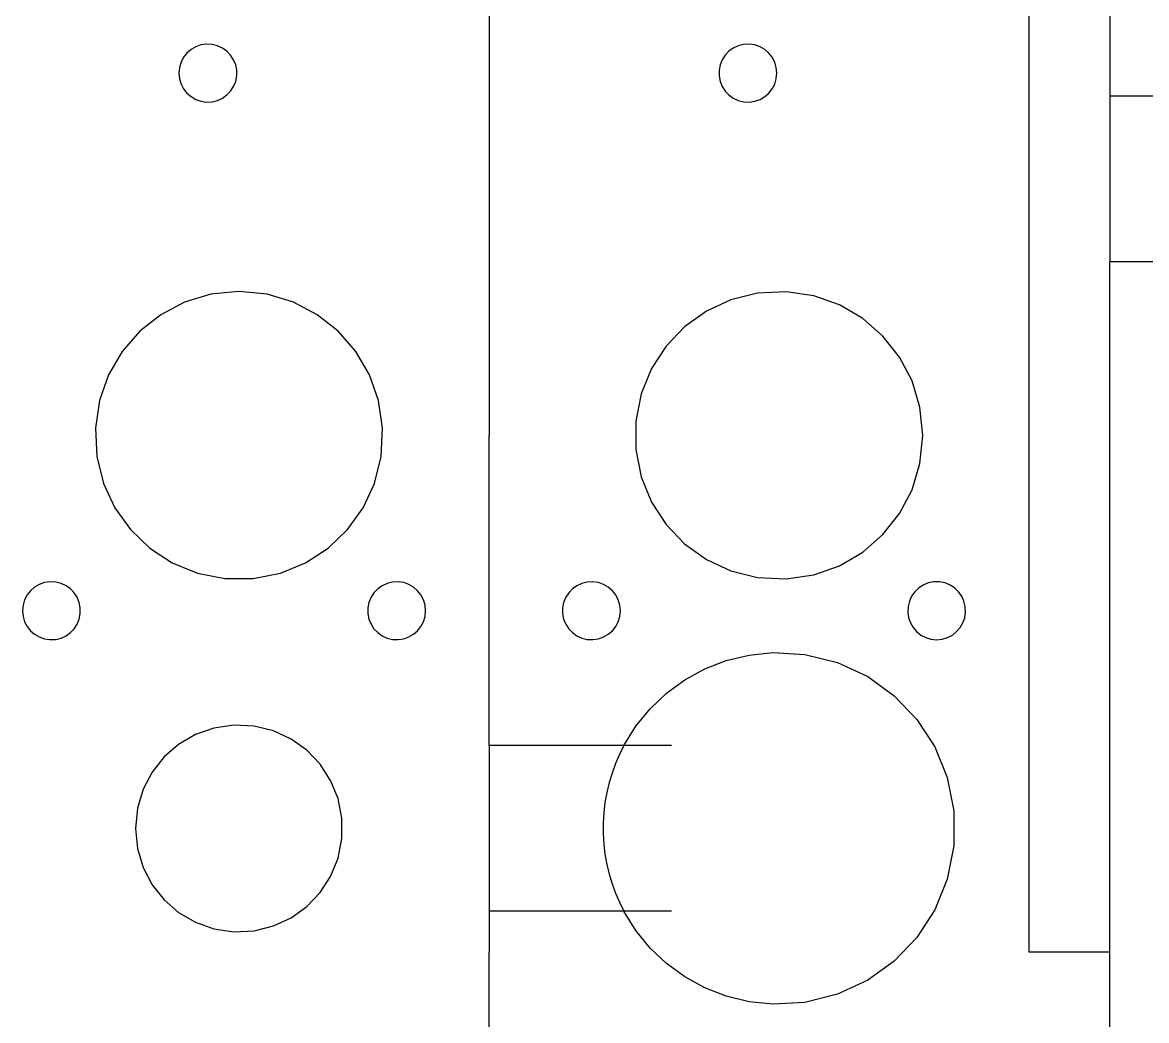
# Model space of a CAD drawing. Header units: metres. Extents: x 1885 to 2636, y 491 to 906.
# Drawn here: x 2106.3 to 2160.6, y 718.3 to 766.5 of the extents above; entities that cross this region are included whole.
import ezdxf

# ---------------------------------------------------------------- set-up
doc = ezdxf.new("R2010")
doc.units = ezdxf.units.M

msp = doc.modelspace()

# ---------------------------------------------------------------- linework, layer by layer
at = {"layer": 'COMPONENT1'}
for p, q in [((2128.837, 782.062), (2128.837, 746.552)), ((2154.937, 721.562), (2154.937, 782.062)), ((2158.837, 779.444), (2158.837, 762.943)), ((2114.224, 765.029), (2114.062, 764.824)), ((2114.42, 765.2), (2114.224, 765.029)), ((2114.646, 765.332), (2114.42, 765.2)), ((2114.897, 765.421), (2114.646, 765.332)), ((2115.167, 765.46), (2114.897, 765.421)), ((2115.443, 765.447), (2115.167, 765.46)), ((2115.704, 765.382), (2115.443, 765.447)), ((2115.943, 765.271), (2115.704, 765.382)), ((2116.155, 765.119), (2115.943, 765.271)), ((2116.335, 764.93), (2116.155, 765.119)), ((2140.418, 765.119), (2140.238, 764.93)), ((2140.63, 765.271), (2140.418, 765.119)), ((2140.869, 765.382), (2140.63, 765.271)), ((2141.13, 765.447), (2140.869, 765.382)), ((2141.406, 765.46), (2141.13, 765.447)), ((2141.676, 765.421), (2141.406, 765.46)), ((2141.927, 765.332), (2141.676, 765.421)), ((2142.153, 765.2), (2141.927, 765.332)), ((2142.349, 765.029), (2142.153, 765.2)), ((2142.511, 764.824), (2142.349, 765.029)), ((2113.94, 764.592), (2113.863, 764.336)), ((2114.062, 764.824), (2113.94, 764.592)), ((2116.477, 764.711), (2116.335, 764.93)), ((2116.577, 764.466), (2116.477, 764.711)), ((2140.096, 764.711), (2139.996, 764.466)), ((2140.238, 764.93), (2140.096, 764.711)), ((2142.633, 764.592), (2142.511, 764.824)), ((2142.71, 764.336), (2142.633, 764.592)), ((2113.863, 764.336), (2113.836, 764.062)), ((2113.836, 764.062), (2113.863, 763.788)), ((2116.63, 764.201), (2116.577, 764.466)), ((2116.63, 763.923), (2116.63, 764.201)), ((2139.996, 764.466), (2139.944, 764.201)), ((2139.944, 764.201), (2139.944, 763.923)), ((2142.737, 764.062), (2142.71, 764.336)), ((2142.71, 763.788), (2142.737, 764.062)), ((2113.863, 763.788), (2113.94, 763.532)), ((2113.94, 763.532), (2114.062, 763.3)), ((2116.335, 763.194), (2116.477, 763.413)), ((2116.477, 763.413), (2116.577, 763.658)), ((2116.577, 763.658), (2116.63, 763.923)), ((2139.944, 763.923), (2139.996, 763.658)), ((2139.996, 763.658), (2140.096, 763.413)), ((2140.096, 763.413), (2140.238, 763.194)), ((2142.511, 763.3), (2142.633, 763.532)), ((2142.633, 763.532), (2142.71, 763.788)), ((2114.062, 763.3), (2114.224, 763.095)), ((2114.224, 763.095), (2114.42, 762.925)), ((2114.42, 762.925), (2114.646, 762.792)), ((2115.704, 762.742), (2115.943, 762.853)), ((2115.943, 762.853), (2116.155, 763.005)), ((2116.155, 763.005), (2116.335, 763.194)), ((2140.238, 763.194), (2140.418, 763.005)), ((2140.418, 763.005), (2140.63, 762.853)), ((2140.63, 762.853), (2140.869, 762.742)), ((2141.927, 762.792), (2142.153, 762.925)), ((2142.153, 762.925), (2142.349, 763.095)), ((2142.349, 763.095), (2142.511, 763.3)), ((2169.836, 762.943), (2158.837, 762.943)), ((2158.837, 762.943), (2158.837, 754.944)), ((2114.646, 762.792), (2114.897, 762.704)), ((2114.897, 762.704), (2115.167, 762.664)), ((2115.167, 762.664), (2115.443, 762.677)), ((2115.443, 762.677), (2115.704, 762.742)), ((2140.869, 762.742), (2141.13, 762.677)), ((2141.13, 762.677), (2141.406, 762.664)), ((2141.406, 762.664), (2141.676, 762.704)), ((2141.676, 762.704), (2141.927, 762.792)), ((2158.837, 721.562), (2158.837, 754.944)), ((2169.836, 754.944), (2158.837, 754.944)), ((2115.377, 753.369), (2114.107, 752.988)), ((2116.736, 753.502), (2115.377, 753.369)), ((2118.096, 753.369), (2116.736, 753.502)), ((2119.366, 752.988), (2118.096, 753.369)), ((2140.515, 753.105), (2139.329, 752.553)), ((2141.809, 753.427), (2140.515, 753.105)), ((2143.183, 753.494), (2141.809, 753.427)), ((2144.523, 753.296), (2143.183, 753.494)), ((2145.767, 752.856), (2144.523, 753.296)), ((2114.107, 752.988), (2112.952, 752.383)), ((2120.521, 752.383), (2119.366, 752.988)), ((2139.329, 752.553), (2138.277, 751.797)), ((2146.889, 752.199), (2145.767, 752.856)), ((2112.952, 752.383), (2111.938, 751.58)), ((2121.535, 751.58), (2120.521, 752.383)), ((2147.864, 751.351), (2146.889, 752.199)), ((2111.938, 751.58), (2111.09, 750.604)), ((2122.384, 750.604), (2121.535, 751.58)), ((2138.277, 751.797), (2137.385, 750.863)), ((2148.667, 750.337), (2147.864, 751.351)), ((2111.09, 750.604), (2110.433, 749.482)), ((2123.041, 749.482), (2122.384, 750.604)), ((2137.385, 750.863), (2136.677, 749.775)), ((2149.272, 749.182), (2148.667, 750.337)), ((2110.433, 749.482), (2109.993, 748.238)), ((2123.481, 748.238), (2123.041, 749.482)), ((2136.677, 749.775), (2136.181, 748.559)), ((2149.654, 747.912), (2149.272, 749.182)), ((2109.993, 748.238), (2109.795, 746.899)), ((2123.678, 746.899), (2123.481, 748.238)), ((2136.181, 748.559), (2135.92, 747.241)), ((2149.787, 746.552), (2149.654, 747.912)), ((2135.92, 747.241), (2135.92, 745.863)), ((2109.795, 746.899), (2109.862, 745.525)), ((2123.611, 745.525), (2123.678, 746.899)), ((2128.837, 731.552), (2128.837, 746.552)), ((2149.654, 745.193), (2149.787, 746.552)), ((2109.862, 745.525), (2110.184, 744.23)), ((2123.289, 744.23), (2123.611, 745.525)), ((2135.92, 745.863), (2136.181, 744.545)), ((2149.272, 743.923), (2149.654, 745.193)), ((2136.181, 744.545), (2136.677, 743.329)), ((2110.184, 744.23), (2110.736, 743.044)), ((2122.738, 743.044), (2123.289, 744.23)), ((2148.667, 742.768), (2149.272, 743.923)), ((2136.677, 743.329), (2137.385, 742.242)), ((2110.736, 743.044), (2111.491, 741.993)), ((2121.982, 741.993), (2122.738, 743.044)), ((2147.864, 741.753), (2148.667, 742.768)), ((2137.385, 742.242), (2138.277, 741.307)), ((2111.491, 741.993), (2112.426, 741.1)), ((2121.047, 741.1), (2121.982, 741.993)), ((2146.889, 740.905), (2147.864, 741.753)), ((2138.277, 741.307), (2139.329, 740.551)), ((2112.426, 741.1), (2113.514, 740.393)), ((2119.959, 740.393), (2121.047, 741.1)), ((2145.767, 740.248), (2146.889, 740.905)), ((2113.514, 740.393), (2114.729, 739.897)), ((2118.744, 739.897), (2119.959, 740.393)), ((2139.329, 740.551), (2140.515, 740)), ((2144.523, 739.808), (2145.767, 740.248)), ((2114.729, 739.897), (2116.047, 739.636)), ((2116.047, 739.636), (2117.426, 739.636)), ((2117.426, 739.636), (2118.744, 739.897)), ((2140.515, 740), (2141.809, 739.678)), ((2141.809, 739.678), (2143.183, 739.611)), ((2143.183, 739.611), (2144.523, 739.808)), ((2106.659, 739.041), (2106.498, 738.837)), ((2106.856, 739.212), (2106.659, 739.041)), ((2107.082, 739.344), (2106.856, 739.212)), ((2107.332, 739.433), (2107.082, 739.344)), ((2107.602, 739.473), (2107.332, 739.433)), ((2107.879, 739.459), (2107.602, 739.473)), ((2108.14, 739.394), (2107.879, 739.459)), ((2108.379, 739.283), (2108.14, 739.394)), ((2108.591, 739.131), (2108.379, 739.283)), ((2108.77, 738.943), (2108.591, 739.131)), ((2108.913, 738.724), (2108.77, 738.943)), ((2123.263, 738.943), (2123.12, 738.724)), ((2123.442, 739.131), (2123.263, 738.943)), ((2123.654, 739.283), (2123.442, 739.131)), ((2123.893, 739.394), (2123.654, 739.283)), ((2124.154, 739.459), (2123.893, 739.394)), ((2124.431, 739.473), (2124.154, 739.459)), ((2124.701, 739.433), (2124.431, 739.473)), ((2124.951, 739.344), (2124.701, 739.433)), ((2125.177, 739.212), (2124.951, 739.344)), ((2125.374, 739.041), (2125.177, 739.212)), ((2125.535, 738.837), (2125.374, 739.041)), ((2132.674, 738.943), (2132.531, 738.724)), ((2132.854, 739.131), (2132.674, 738.943)), ((2133.066, 739.283), (2132.854, 739.131)), ((2133.304, 739.394), (2133.066, 739.283)), ((2133.565, 739.459), (2133.304, 739.394)), ((2133.842, 739.473), (2133.565, 739.459)), ((2134.112, 739.433), (2133.842, 739.473)), ((2134.362, 739.344), (2134.112, 739.433)), ((2134.589, 739.212), (2134.362, 739.344)), ((2134.785, 739.041), (2134.589, 739.212)), ((2134.947, 738.837), (2134.785, 739.041)), ((2149.404, 738.993), (2149.252, 738.781)), ((2149.593, 739.173), (2149.404, 738.993)), ((2149.812, 739.315), (2149.593, 739.173)), ((2150.057, 739.415), (2149.812, 739.315)), ((2150.322, 739.468), (2150.057, 739.415)), ((2150.6, 739.468), (2150.322, 739.468)), ((2150.865, 739.415), (2150.6, 739.468)), ((2151.11, 739.315), (2150.865, 739.415)), ((2151.329, 739.173), (2151.11, 739.315)), ((2151.518, 738.993), (2151.329, 739.173)), ((2151.67, 738.781), (2151.518, 738.993)), ((2106.376, 738.604), (2106.299, 738.349)), ((2106.498, 738.837), (2106.376, 738.604)), ((2109.013, 738.479), (2108.913, 738.724)), ((2109.065, 738.214), (2109.013, 738.479)), ((2123.02, 738.479), (2122.968, 738.214)), ((2123.12, 738.724), (2123.02, 738.479)), ((2125.657, 738.604), (2125.535, 738.837)), ((2125.734, 738.349), (2125.657, 738.604)), ((2132.431, 738.479), (2132.379, 738.214)), ((2132.531, 738.724), (2132.431, 738.479)), ((2135.069, 738.604), (2134.947, 738.837)), ((2135.145, 738.349), (2135.069, 738.604)), ((2149.141, 738.542), (2149.076, 738.282)), ((2149.252, 738.781), (2149.141, 738.542)), ((2151.781, 738.542), (2151.67, 738.781)), ((2151.846, 738.282), (2151.781, 738.542)), ((2106.299, 738.349), (2106.272, 738.075)), ((2106.272, 738.075), (2106.299, 737.801)), ((2109.013, 737.67), (2109.065, 737.936)), ((2109.065, 737.936), (2109.065, 738.214)), ((2122.968, 738.214), (2122.968, 737.936)), ((2122.968, 737.936), (2123.02, 737.67)), ((2125.761, 738.075), (2125.734, 738.349)), ((2125.734, 737.801), (2125.761, 738.075)), ((2132.379, 738.214), (2132.379, 737.936)), ((2132.379, 737.936), (2132.431, 737.67)), ((2135.172, 738.075), (2135.145, 738.349)), ((2135.145, 737.801), (2135.172, 738.075)), ((2149.076, 738.282), (2149.063, 738.005)), ((2149.063, 738.005), (2149.103, 737.735)), ((2151.819, 737.735), (2151.859, 738.005)), ((2151.859, 738.005), (2151.846, 738.282)), ((2106.299, 737.801), (2106.376, 737.545)), ((2106.376, 737.545), (2106.498, 737.312)), ((2106.498, 737.312), (2106.659, 737.108)), ((2108.77, 737.206), (2108.913, 737.425)), ((2108.913, 737.425), (2109.013, 737.67)), ((2123.02, 737.67), (2123.12, 737.425)), ((2123.12, 737.425), (2123.263, 737.206)), ((2125.374, 737.108), (2125.535, 737.312)), ((2125.535, 737.312), (2125.657, 737.545)), ((2125.657, 737.545), (2125.734, 737.801)), ((2132.431, 737.67), (2132.531, 737.425)), ((2132.531, 737.425), (2132.674, 737.206)), ((2134.785, 737.108), (2134.947, 737.312)), ((2134.947, 737.312), (2135.069, 737.545)), ((2135.069, 737.545), (2135.145, 737.801)), ((2149.103, 737.735), (2149.191, 737.484)), ((2149.191, 737.484), (2149.324, 737.258)), ((2151.599, 737.258), (2151.731, 737.484)), ((2151.731, 737.484), (2151.819, 737.735)), ((2106.659, 737.108), (2106.856, 736.937)), ((2106.856, 736.937), (2107.082, 736.805)), ((2107.082, 736.805), (2107.332, 736.716)), ((2108.14, 736.755), (2108.379, 736.866)), ((2108.379, 736.866), (2108.591, 737.018)), ((2108.591, 737.018), (2108.77, 737.206)), ((2123.263, 737.206), (2123.442, 737.018)), ((2123.442, 737.018), (2123.654, 736.866)), ((2123.654, 736.866), (2123.893, 736.755)), ((2124.701, 736.716), (2124.951, 736.805)), ((2124.951, 736.805), (2125.177, 736.937)), ((2125.177, 736.937), (2125.374, 737.108)), ((2132.674, 737.206), (2132.854, 737.018)), ((2132.854, 737.018), (2133.066, 736.866)), ((2133.066, 736.866), (2133.304, 736.755)), ((2134.112, 736.716), (2134.362, 736.805)), ((2134.362, 736.805), (2134.589, 736.937)), ((2134.589, 736.937), (2134.785, 737.108)), ((2149.324, 737.258), (2149.494, 737.062)), ((2149.494, 737.062), (2149.699, 736.9)), ((2149.699, 736.9), (2149.931, 736.778)), ((2149.931, 736.778), (2150.187, 736.701)), ((2150.735, 736.701), (2150.991, 736.778)), ((2150.991, 736.778), (2151.223, 736.9)), ((2151.223, 736.9), (2151.428, 737.062)), ((2151.428, 737.062), (2151.599, 737.258)), ((2107.332, 736.716), (2107.602, 736.676)), ((2107.602, 736.676), (2107.879, 736.69)), ((2107.879, 736.69), (2108.14, 736.755)), ((2123.893, 736.755), (2124.154, 736.69)), ((2124.154, 736.69), (2124.431, 736.676)), ((2124.431, 736.676), (2124.701, 736.716)), ((2133.304, 736.755), (2133.565, 736.69)), ((2133.565, 736.69), (2133.842, 736.676)), ((2133.842, 736.676), (2134.112, 736.716)), ((2150.187, 736.701), (2150.461, 736.675)), ((2150.461, 736.675), (2150.735, 736.701)), ((2140.294, 735.665), (2141.393, 735.93)), ((2141.393, 735.93), (2142.542, 736.047)), ((2142.542, 736.047), (2144.093, 735.96)), ((2144.093, 735.96), (2145.676, 735.566)), ((2138.288, 734.733), (2139.255, 735.263)), ((2139.255, 735.263), (2140.294, 735.665)), ((2145.676, 735.566), (2147.127, 734.892)), ((2137.402, 734.087), (2138.288, 734.733)), ((2147.127, 734.892), (2148.413, 733.967)), ((2136.608, 733.335), (2137.402, 734.087)), ((2148.413, 733.967), (2149.504, 732.824)), ((2135.916, 732.486), (2136.608, 733.335)), ((2116.487, 732.546), (2115.523, 732.404)), ((2117.475, 732.498), (2116.487, 732.546)), ((2118.407, 732.266), (2117.475, 732.498)), ((2135.336, 731.552), (2135.916, 732.486)), ((2149.504, 732.824), (2150.369, 731.494)), ((2114.629, 732.087), (2113.821, 731.615)), ((2115.523, 732.404), (2114.629, 732.087)), ((2119.26, 731.87), (2118.407, 732.266)), ((2113.821, 731.615), (2113.12, 731.004)), ((2120.017, 731.326), (2119.26, 731.87)), ((2135.336, 731.552), (2128.837, 731.552)), ((2128.837, 731.552), (2128.837, 723.552)), ((2135.336, 731.552), (2135.123, 731.124)), ((2137.64, 731.552), (2135.336, 731.552)), ((2150.369, 731.494), (2150.977, 730.007)), ((2113.12, 731.004), (2112.542, 730.275)), ((2120.659, 730.653), (2120.017, 731.326)), ((2135.123, 731.124), (2134.933, 730.683)), ((2112.542, 730.275), (2112.107, 729.444)), ((2121.167, 729.871), (2120.659, 730.653)), ((2134.933, 730.683), (2134.768, 730.23)), ((2121.525, 728.996), (2121.167, 729.871)), ((2134.628, 729.765), (2134.515, 729.29)), ((2134.768, 730.23), (2134.628, 729.765)), ((2150.977, 730.007), (2151.295, 728.395)), ((2112.107, 729.444), (2111.832, 728.53)), ((2134.515, 729.29), (2134.429, 728.804)), ((2121.712, 728.048), (2121.525, 728.996)), ((2134.429, 728.804), (2134.37, 728.309)), ((2111.832, 728.53), (2111.737, 727.552)), ((2134.37, 728.309), (2134.341, 727.806)), ((2151.295, 728.395), (2151.295, 726.709)), ((2111.737, 727.552), (2111.832, 726.574)), ((2121.712, 727.056), (2121.712, 728.048)), ((2134.341, 727.806), (2134.341, 727.298)), ((2121.525, 726.108), (2121.712, 727.056)), ((2134.341, 727.298), (2134.37, 726.795)), ((2111.832, 726.574), (2112.107, 725.66)), ((2134.37, 726.795), (2134.429, 726.3)), ((2151.295, 726.709), (2150.977, 725.097)), ((2121.167, 725.234), (2121.525, 726.108)), ((2134.429, 726.3), (2134.515, 725.815)), ((2112.107, 725.66), (2112.542, 724.83)), ((2134.515, 725.815), (2134.628, 725.339)), ((2112.542, 724.83), (2113.12, 724.1)), ((2120.659, 724.451), (2121.167, 725.234)), ((2134.628, 725.339), (2134.768, 724.874)), ((2134.768, 724.874), (2134.933, 724.421)), ((2150.977, 725.097), (2150.369, 723.61)), ((2120.017, 723.779), (2120.659, 724.451)), ((2134.933, 724.421), (2135.123, 723.98)), ((2113.12, 724.1), (2113.821, 723.489)), ((2119.26, 723.235), (2120.017, 723.779)), ((2135.123, 723.98), (2135.336, 723.552)), ((2113.821, 723.489), (2114.629, 723.017)), ((2118.407, 722.838), (2119.26, 723.235)), ((2135.336, 723.552), (2128.837, 723.552)), ((2128.837, 723.552), (2128.837, 721.562)), ((2135.916, 722.618), (2135.336, 723.552)), ((2137.64, 723.552), (2135.336, 723.552)), ((2150.369, 723.61), (2149.504, 722.28)), ((2114.629, 723.017), (2115.523, 722.7)), ((2115.523, 722.7), (2116.487, 722.558)), ((2117.475, 722.606), (2118.407, 722.838)), ((2116.487, 722.558), (2117.475, 722.606)), ((2136.608, 721.769), (2135.916, 722.618)), ((2149.504, 722.28), (2148.413, 721.137)), ((2128.837, 707.062), (2128.837, 721.562)), ((2137.402, 721.017), (2136.608, 721.769)), ((2158.837, 721.562), (2154.937, 721.562)), ((2158.837, 719.444), (2158.837, 721.562)), ((2138.288, 720.371), (2137.402, 721.017)), ((2148.413, 721.137), (2147.127, 720.213)), ((2139.255, 719.842), (2138.288, 720.371)), ((2147.127, 720.213), (2145.676, 719.538)), ((2140.294, 719.439), (2139.255, 719.842)), ((2141.393, 719.174), (2140.294, 719.439)), ((2145.676, 719.538), (2144.093, 719.144)), ((2158.837, 707.062), (2158.837, 719.444)), ((2142.542, 719.057), (2141.393, 719.174)), ((2144.093, 719.144), (2142.542, 719.057))]:
    msp.add_line(p, q, dxfattribs=at)

doc.saveas('drawing.dxf')
